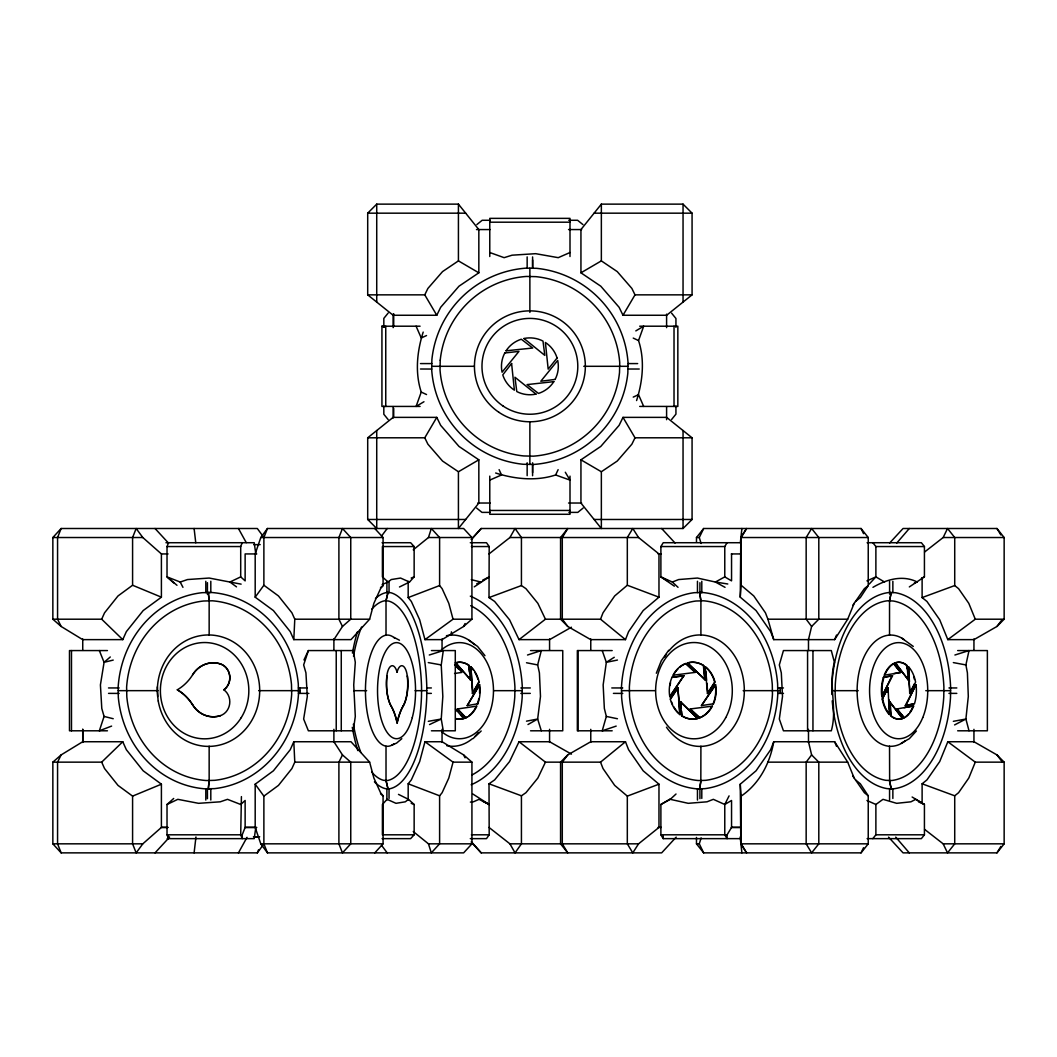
<?xml version="1.0" encoding="UTF-8"?>
<svg xmlns="http://www.w3.org/2000/svg" width="1057" height="1057" viewBox="0 0 1057 1057"><rect width="100%" height="100%" fill="white"/><g stroke="black" fill="none" stroke-linecap="round" stroke-linejoin="round"><path stroke-width="1.5" d="M209.154 635.125L209.154 600.786L208.308 592.528L211.862 592.515A102.08 93.756 -90 0 1 298.299 683.985L298.457 694.528A102.08 93.756 90 0 1 214.452 788.641L204.754 788.813A102.08 93.756 90 0 1 118.318 697.343L118.173 686.799A102.08 93.756 -90 0 1 202.178 592.686L209.933 592.528M700.91 635.125L700.91 600.786L699.628 592.528L702.707 592.515A102.08 81.27 90 0 1 777.635 683.985L777.767 694.528A102.08 81.27 -90 0 1 704.94 788.641L701.795 788.76L701.795 798.418M386.532 788.813L389.505 788.813A102.08 40.377 -90 0 0 426.724 697.343L426.79 686.799A102.08 40.377 90 0 0 390.614 592.686L386.532 592.567A102.08 40.377 90 0 0 375.46 598.513M471.171 784.756A102.08 72.18 90 0 0 522.171 697.343L522.29 686.799A102.08 72.18 -90 0 0 470.312 596.161M889.532 635.125L889.532 600.799L891.223 592.541L888.884 592.515A102.08 61.768 -90 0 0 831.938 683.985L831.833 694.528M889.532 746.202L889.637 781.797L891.223 788.773L893.561 788.813A102.08 61.768 90 0 0 950.507 697.343L950.6 686.799A102.08 61.768 -90 0 0 895.253 592.686L889.598 592.567M431.745 366.303L431.718 370.161A102.08 102.08 0 0 0 523.189 464.274L533.732 464.446A102.08 102.08 0 0 0 627.845 372.976L628.017 362.432A102.08 102.08 0 0 0 536.546 268.319L526.003 268.148A102.08 102.08 0 0 0 431.89 359.618L431.771 366.303L474.329 366.303M421.558 690.67L421.479 696.761A93.452 36.969 90 0 1 387.417 780.528L383.612 780.317A93.452 36.969 90 0 1 371.72 772.046M740.257 597.179L741.129 585.248L741.129 537.524L746.586 528.5L740.825 537.524L740.257 597.179L756.059 610.563L770.645 631.637L773.75 639.63L834.647 639.63L847.688 619.204L854.162 603.336M209.154 780.528L205.917 780.515A93.452 85.828 -90 0 1 126.814 696.761L126.615 687.129A93.452 85.828 90 0 1 203.552 601.01L212.391 600.799A93.452 85.828 90 0 1 291.494 684.553L291.679 694.185A93.452 85.828 -90 0 1 214.756 780.317L209.154 780.502L208.308 788.76L209.154 780.528L209.154 746.202M374.773 528.5L383.07 537.524L383.07 585.565L380.546 588.67L373.874 603.336L369.633 619.204L350.99 639.63L293.806 639.63L294.784 619.204L291.917 612.822L278.453 595.95L263.88 585.248L263.88 537.524L267.447 528.5L463.627 528.5L471.924 537.524L471.924 619.204L463.627 626.457L442.064 639.63L424.967 639.63L419.669 619.785L411.332 601.459L408.174 597.575L408.174 581.403M700.91 746.202L700.831 781.797L699.628 788.76L696.55 788.813A102.08 81.27 -90 0 1 621.622 697.343L621.49 686.799A102.08 81.27 90 0 1 694.304 592.686L702.112 592.554M889.532 600.825L893.218 601.01A93.452 56.549 -90 0 1 943.901 687.142L943.769 696.761A93.452 56.549 90 0 1 891.659 780.528L885.832 780.317A93.452 56.549 90 0 1 835.149 694.198L835.281 684.566A93.452 56.549 -90 0 1 887.391 600.799L889.532 600.799L891.223 592.567M241.419 796.608L240.705 834.805L242.212 838.637L242.212 834.805L245.132 827.433L245.132 800.479L240.705 804.483L227.506 799.33L220.213 801.814L198.557 803.32L177.814 799.33L167.019 804.483L167.019 834.805L168.539 838.637L168.539 836.087M386.016 635.125L386.016 600.799L387.972 592.567L386.439 592.515M740.336 542.809L741.908 528.5M194.105 852.867L195.955 836.959M443.293 730.797L441.245 719.037L442.83 696.457L441.245 664.932L443.293 650.57L429.274 655.01M699.628 788.786L700.91 780.528L705.772 780.317A93.452 74.4 -90 0 0 772.456 694.185L772.284 684.553A93.452 74.4 90 0 0 703.724 600.799L696.048 601.01A93.452 74.4 -90 0 0 629.364 687.129L629.536 696.761A93.452 74.4 -90 0 0 698.109 780.515L700.91 780.528M969.018 730.797L965.9 719.037L968.304 696.457L967.406 672.873L965.9 664.932L969.018 650.57L954.907 655.01M371.707 609.308A93.452 36.969 -90 0 1 384.629 600.799L386.016 600.799L387.972 592.541M808.486 639.63L811.617 626.457L818.805 619.204L818.805 537.524L811.617 528.5L806.161 537.524L806.161 619.204L811.617 626.457M541.303 730.797L537.656 719.037L540.484 696.457L539.414 672.873L537.656 664.932L541.303 650.57L527.509 655.01M374.773 852.867L383.07 843.83L383.07 795.802L380.546 792.684L373.874 778.031L369.633 762.15L350.99 741.737L293.806 741.737L290.239 749.717L273.406 770.804L255.186 784.188L255.186 827.433L260.788 843.83L267.447 852.867L463.627 852.867L471.924 843.83L471.924 762.15L463.627 754.909L442.064 741.737L424.967 741.737L419.669 761.582L411.332 779.894L408.174 783.792L408.174 799.951M424.967 741.737L453.043 762.15L448.802 778.031L442.13 792.684L439.606 795.802L439.606 843.83L431.322 852.867L428.455 843.83L413.247 831.529M773.75 741.737L770.645 749.717L756.059 770.804L740.257 784.188L740.825 843.83L746.586 852.867L741.129 843.83L741.129 796.119C759.481 783.686 769.972 763.18 773.75 741.737L834.647 741.737L847.688 762.15L854.162 778.031M602.226 650.57L606.335 662.316L603.151 684.91L604.353 708.481L606.335 716.435L602.226 730.797L616.191 726.093M855.509 779.894L860.332 783.792L868.233 795.802L868.233 843.83L861.045 852.867L703.671 852.867L699.285 843.83L701.135 837.871M413.247 549.838L428.455 537.524L431.322 528.5L439.606 537.524L439.606 585.565L442.13 588.67L448.802 603.336L453.043 619.204L424.967 639.63M99.345 650.57L104.075 662.316L100.415 684.91L101.789 708.481L104.075 716.435L99.345 730.797L111.606 726.093M308.38 650.57L303.65 664.932L305.935 672.873L307.31 696.457L303.65 719.037L308.38 730.797L353.263 730.797L355.297 716.435L353.725 684.91L355.297 662.316L353.263 650.57L308.38 650.57L303.967 659.951M423.196 332.083C417.066 351.268 414.846 372.685 421.241 392.068L416.088 406.43L423.963 401.739M636.578 400.55C642.709 381.366 644.929 359.948 638.534 340.565L643.687 326.203L635.812 330.907M267.447 528.5L260.788 537.524L255.186 553.934L255.186 597.179L273.406 610.563L290.239 631.637L293.806 639.63M883.454 677.326L883.361 677.577A28.433 17.229 -90 0 0 881.802 696.563L892.557 675.767L883.454 677.326L892.557 675.767M884.141 675.357L884.207 675.172A28.433 17.229 -90 0 1 893.456 663.571L900.881 672.397L884.749 675.172A28.433 17.229 -90 0 1 893.984 663.571L894.156 663.492M883.982 677.326L883.89 677.577A28.433 17.229 -90 0 0 882.331 696.563L882.357 696.774M913.156 705.997L896.944 708.97L904.382 717.782A28.433 17.229 -90 0 0 913.618 706.195L913.089 706.195A28.433 17.229 -90 0 1 909.733 712.444M905.281 705.6L914.464 703.777A28.433 17.229 -90 0 0 916.036 684.804L905.281 705.6L913.935 703.777M470.286 542.717L486.484 542.717L489.193 546.548L489.008 597.575L494.65 601.459L509.553 619.785L519.027 639.63L545.438 619.204L600.535 619.204L603.005 612.822L614.685 595.95L627.316 585.248L627.316 537.524L632.786 528.5L638.547 537.524L658.973 553.934L658.973 597.179L643.171 610.563L628.585 631.637L625.48 639.63L590.744 639.63L567.754 626.457L560.567 619.204L560.567 537.524L567.754 528.5L562.284 537.524L562.284 619.204L567.754 626.457M61.134 528.5L57.567 537.524L57.567 619.204L61.134 626.457L82.697 639.63L122.771 639.63L126.351 631.637L143.184 610.563L161.404 597.179L161.404 553.934L142.814 537.524L136.155 528.5L132.587 537.524L132.587 585.248L118.014 595.95L104.551 612.822L101.683 619.204L52.85 619.204L52.85 537.524L61.134 528.5L257.327 528.5L263.021 536.229M173.705 582.896L167.019 576.884L167.019 546.548L168.539 542.717M256.759 553.934L245.132 553.934L245.132 580.874L240.705 576.884L240.705 546.548L242.212 542.717M52.85 762.15L101.683 762.15L104.551 768.545L118.014 785.404L132.587 796.119L132.587 843.83L136.155 852.867L142.814 843.83L161.404 827.433L161.404 784.188L143.184 770.804L126.351 749.717L122.771 741.737L82.697 741.737L61.134 754.909L52.85 762.15L52.85 843.83L61.134 852.867L257.327 852.867L258.516 849.854M656.331 673.23L661.299 660.744L668.671 650.293M834.647 639.63L836.523 635.046M888.527 837.118L903.061 852.867L996.962 852.867L1004.15 843.83L1004.15 762.15L996.962 754.909L973.973 741.737L947.812 741.737L939.713 761.582L926.949 779.894L922.114 783.792L922.114 803.188M1004.15 762.15L975.281 762.15L968.793 778.031L958.593 792.684L954.722 795.802L954.722 843.83L947.534 852.867L943.161 843.83L924.598 829.362M476.905 705.997L476.826 706.195A28.433 20.123 -90 0 1 466.045 717.782L457.509 708.97L476.363 706.195A28.433 20.123 -90 0 1 469.189 715.589M467.234 705.6L477.83 703.777A28.433 20.123 -90 0 0 479.653 684.804L467.234 705.6L479.614 684.592M293.806 741.737L294.784 762.15L291.917 768.545L278.453 785.404L263.88 796.119L263.88 843.83L267.447 852.867M495.654 473.007C514.838 479.138 536.256 481.358 555.638 474.963L558.122 469.665M571.441 754.13L549.6 741.737L519.027 741.737L509.553 761.582L494.65 779.894L489.008 783.792L489.193 834.805L486.484 838.637L470.286 838.637M600.535 762.15L603.005 768.545L614.685 785.404L627.316 796.119L627.316 843.83L632.786 852.867L638.547 843.83L658.973 827.433L658.973 784.188L643.171 770.804L628.585 749.717L625.48 741.737L600.535 762.15L545.438 762.15L537.868 778.031L525.95 792.684L521.431 795.802L489.008 783.792M672.001 677.326L671.882 677.577A28.433 23.241 90 0 0 669.768 696.563L683.945 675.767L672.001 677.326L683.945 675.767M672.939 675.357L673.032 675.172A28.433 23.241 90 0 1 685.491 663.571L695.189 672.397L673.415 675.172A28.433 23.241 90 0 1 677.933 668.922M712.444 705.997L712.365 706.195A28.433 23.241 90 0 1 699.893 717.782L690.208 708.97L711.969 706.195A28.433 23.241 90 0 1 699.509 717.782L699.285 717.862M701.438 705.6L713.515 703.777A28.433 23.241 90 0 0 715.615 684.804L701.438 705.6L715.576 684.592M701.135 543.496L699.285 537.524L703.671 528.5L861.045 528.5L868.233 537.524L868.233 585.565L860.332 597.575L855.509 601.459M924.598 552.005L943.161 537.524L947.534 528.5L954.722 537.524L954.722 585.565L958.593 588.67L968.793 603.336L975.281 619.204L1004.15 619.204L1004.15 537.524L996.962 528.5L903.061 528.5L889.637 543.034M881.829 696.774L892.016 675.767M882.185 698.981L888.105 687.869L889.254 714.506A28.433 17.229 -90 0 1 882.225 699.258L888.105 687.869M909.72 693.498L908.571 666.848A28.433 17.229 -90 0 1 915.6 682.109L909.72 693.498L914.437 683.773M905.809 705.6L915.996 684.592M861.045 852.867L863.556 847.701M436.779 315.263L424.769 294.85L427.887 288.455L442.539 271.596L458.421 260.881L458.421 204.133L376.728 204.133L367.704 213.17L367.704 294.85L393.138 315.263L436.779 315.263L440.677 307.283L458.989 286.196L478.834 272.812L478.834 229.567L458.421 204.133M622.996 417.37L619.098 425.363L600.786 446.437L580.94 459.821L580.94 503.066L601.354 528.5L601.354 471.752L617.235 461.05L631.888 444.178L635.006 437.796L622.996 417.37L666.637 417.37L692.071 437.796L692.071 519.476L683.047 528.5L481.08 528.5L471.25 539.4M61.134 754.909L57.567 762.15L57.567 843.83L61.134 852.867M342.468 754.909L338.901 762.15L338.901 843.83L342.468 852.867L350.752 843.83L350.752 762.15L342.468 754.909L333.893 741.737M463.627 626.457L465.054 623.551M729.079 795.881L724.772 804.483L724.772 834.805L727.084 838.637L727.084 834.805L731.55 827.433L731.55 800.479L724.772 804.483L713.33 799.33L707.001 801.814L688.226 803.32L670.257 799.33L660.889 804.483L660.889 834.805L663.215 838.637L740.851 838.637M238.446 852.867L247.021 837.316M489.008 553.934L509.923 537.524L515.05 528.5L521.431 537.524L521.431 585.565L525.95 588.67L537.868 603.336L545.438 619.204M472.439 693.498L470.946 666.848A28.433 20.123 -90 0 1 479.151 682.109L472.439 693.498L478.676 682.109M436.779 417.37L440.677 425.363L458.989 446.437L478.834 459.821L478.834 503.066L458.421 528.5L458.421 471.752L442.539 461.05L427.887 444.178L424.769 437.796L436.779 417.37L393.138 417.37L367.704 437.796L367.704 519.476L376.728 528.5L376.728 430.543M622.996 315.263L635.006 294.85L631.888 288.455L617.235 271.596L601.354 260.881L601.354 204.133L683.047 204.133L692.071 213.17L692.071 294.85L666.637 315.263L622.996 315.263L619.098 307.283L600.786 286.196L580.94 272.812L580.94 229.567L601.354 204.133M674.34 586.146L660.889 576.884L660.889 546.548L663.215 542.717L741.274 542.717M731.55 553.934L731.55 580.874L724.772 576.884L724.772 546.548L727.084 542.717M996.962 852.867L1000.86 846.419M333.893 639.63L342.468 626.457L350.752 619.204L350.752 537.524L342.468 528.5L338.901 537.524L338.901 619.204L342.468 626.457M669.808 696.774L683.562 675.767M670.283 698.981L677.947 687.869L679.823 714.506A28.433 23.241 90 0 1 670.349 699.258L677.947 687.869M707.45 693.498L714.651 682.109A28.433 23.241 90 0 0 705.178 666.848L707.45 693.498L715.034 682.109A28.433 23.241 90 0 0 705.561 666.848L705.019 666.742M852.774 605.384L864.362 588.67L868.233 585.565M255.186 597.179L263.88 585.248M257.327 852.867L263.021 845.124M381.471 536.137L387.206 528.5M567.754 754.909L562.284 762.15L562.284 843.83L567.754 852.867L560.567 843.83L560.567 762.15L567.754 754.909L590.744 741.737L625.48 741.737M811.617 754.909L806.161 762.15L806.161 843.83L811.617 852.867L818.805 843.83L818.805 762.15L811.617 754.909L808.486 741.737M922.114 578.179L922.114 597.575L926.949 601.459L939.713 619.785L947.812 639.63L973.973 639.63L996.962 626.457L1001.521 620.419M696.484 542.333L696.484 537.524L703.671 528.5M872.831 838.637L875.883 834.805L875.883 804.483L882.991 799.33L896.666 803.32L910.923 801.814L915.732 799.33L924.426 804.483L924.426 834.805L921.374 838.637L867.11 838.637M388.144 313.057L383.823 318.382L383.823 327.26M671.631 419.457L675.938 414.133L675.938 406.047M896.772 543.034L909.297 528.5M471.501 539.4L481.305 528.5M399.48 586.979L409.495 582.037L414.146 576.884L414.146 546.548L410.631 542.717L382.066 542.717M916.379 730.995L909.35 738.684L901.344 743.097M398.476 794.375L408.464 799.33L414.146 804.483L414.146 834.805L410.631 838.637L382.066 838.637M155.035 852.867L169.569 837.118M869.158 584.151L875.883 576.884L875.883 546.548L872.831 542.717M676.189 837.118L661.656 852.867L481.08 852.867L471.25 841.967M996.962 626.457L1004.15 619.204M101.683 762.15L122.771 741.737M472.968 738.684L481.186 730.995M670.257 799.33L676.018 794.018M167.019 804.483L173.705 798.458M110.285 656.978L104.075 662.316L113.218 660.083M401.805 738.684L396.586 743.097L391.645 745.291M476.852 224.586L482.164 220.279L490.237 220.279M583.134 508.06L577.809 512.381L568.93 512.381M382.132 584.534L388.091 582.037L391.235 579.553L400.563 578.047L409.495 582.037M408.464 799.33L405.32 801.814L395.992 803.32L387.06 799.33L382.409 804.483L382.409 834.805L414.146 834.805M380.52 587.56L383.07 585.565M947.812 639.63L975.281 619.204M474.263 586.86L489.193 576.884L482.587 580.214M867.11 542.717L921.374 542.717L924.426 546.548L924.426 576.884L909.324 586.926M614.262 657.282L606.335 662.316L617.447 660.057M660.889 804.483L670.138 799.039M580.94 272.812L601.354 260.881M458.421 471.752L478.834 459.821M571.441 627.224L549.6 639.63L519.027 639.63M527.971 724.521L537.656 719.037L526.505 721.165M724.772 576.884L715.404 582.037L697.422 578.047L678.66 579.553L672.331 582.037L660.889 576.884L667.68 580.874M872.95 587.335C886.361 579.487 902.506 574.572 917.317 582.037L914.397 582.909M954.59 724.917L965.9 719.037L953.348 721.323M240.705 576.884L229.911 582.037L209.167 578.047L187.512 579.553L180.205 582.037L167.019 576.884L176.981 585.287M429.525 724.573L441.245 719.037L428.283 721.323M426.539 335.545L421.241 337.963L416.088 326.203M633.235 397.102L638.534 394.684L643.687 406.43M866.951 580.874L875.883 576.884L884.577 582.037M921.453 578.219L924.426 576.884M570 252.517L558.241 257.67L535.661 253.68L512.077 255.186L504.136 257.67L489.774 252.517M489.774 480.116L501.533 474.963L499.102 469.665M894.962 662.911L895.623 662.858A28.433 17.229 -90 0 1 907.117 665.448L908.214 679.743L895.081 662.858A28.433 17.229 -90 0 1 906.589 665.448L906.946 668.737M902.863 718.443L902.216 718.496A28.433 17.229 -90 0 1 890.707 715.919L889.611 701.623L902.744 718.496A28.433 17.229 -90 0 1 891.236 715.919L890.139 701.623M132.587 796.119L161.404 784.188M476.747 583.715L480.882 582.037L471.303 579.646M411.199 578.02L414.146 576.884M408.174 597.575L439.606 585.565M627.316 796.119L658.973 784.188M455.184 662.911L455.329 662.858A28.433 20.123 -90 0 1 468.766 665.448L470.524 679.743L455.805 662.858A28.433 20.123 -90 0 1 469.242 665.448L469.414 665.593M457.549 711.374L455.475 709.009L463.653 718.496A28.433 20.123 -90 0 1 455.805 718.628M465.371 717.862L465.569 717.782A28.433 20.123 -90 0 0 467.419 716.818M464.274 718.443L464.129 718.496A28.433 20.123 -90 0 1 456.28 718.628M489.008 597.575L521.431 585.565M922.114 597.575L954.722 585.565M687.526 662.911L688.081 662.858A28.433 23.241 90 0 1 703.592 665.448L705.072 679.743L687.526 662.911L705.072 679.743M697.858 718.443L697.303 718.496A28.433 23.241 90 0 1 681.791 715.919L680.312 701.623L697.686 718.496A28.433 23.241 90 0 1 682.175 715.919L681.593 715.774M900.881 672.397L893.76 673.692M913.684 705.997L904.065 707.662M454.55 673.481L461.962 672.397L455.078 664.615M470.391 802.091L473.417 801.814L479.046 799.33L489.193 804.483L472.783 793.979M205.811 800.07L205.811 788.813L209.933 788.786M367.704 213.17L465.661 213.17M594.113 213.17L692.071 213.17M568.772 220.279L577.611 220.279L582.922 224.586M489.774 222.195L570 222.195M476.496 229.567L490.104 229.567M568.547 229.567L581.614 229.567M367.704 294.85L424.769 294.85M635.006 294.85L692.071 294.85M420.078 406.43L381.934 406.43L381.934 326.203L420.078 326.203M639.696 326.203L677.841 326.203L677.841 406.43L639.696 406.43M420.501 363.582L431.771 363.582M628.003 363.582L637.662 363.582M583.781 366.303L628.003 366.303M420.475 369.012L431.771 369.052M627.977 369.025L639.234 369.025M367.704 437.796L424.769 437.796M635.006 437.796L692.071 437.796M477.711 503.026L490.104 503.026M568.547 503.026L581.614 503.026M489.774 510.452L570 510.452M490.078 512.381L481.966 512.381L476.641 508.06M367.704 519.476L465.661 519.476M594.113 519.476L692.071 519.476M52.85 537.524L142.814 537.524M260.788 537.524L383.07 537.524M428.455 537.524L471.924 537.524M509.923 537.524L638.547 537.524M696.484 537.524L699.285 537.524M740.825 537.524L868.233 537.524M943.161 537.524L1004.15 537.524M165.949 542.717L254.209 542.717L255.794 553.934M253.72 544.632L260.167 544.632M167.019 546.548L240.705 546.548M414.146 546.548L382.409 546.548L382.409 576.884L388.091 582.037M471.369 546.548L489.193 546.548M660.889 546.548L724.772 546.548M875.883 546.548L924.426 546.548M161.404 553.934L168.063 553.934M658.062 553.934L661.352 553.934M731.338 553.934L741.182 553.934M294.784 619.204L369.633 619.204M453.043 619.204L471.924 619.204M741.129 585.248L753.773 595.95L765.44 612.822L767.911 619.204L847.688 619.204M107.444 650.57L69.485 650.57L69.485 730.797L107.444 730.797M431.415 650.57L455.29 650.57L455.29 730.797L431.415 730.797M530.548 650.57L562.747 650.57L562.747 730.797L530.548 730.797M612.188 650.57L577.347 650.57L577.347 730.797L612.188 730.797M957.668 650.57L987.37 650.57L987.37 730.797L957.668 730.797M686.112 663.492L695.189 672.397M220.332 663.928L220.411 663.928A14.428 13.252 -90 0 1 229.739 675.648A14.428 13.252 -90 0 1 223.939 689.798L223.859 689.798A14.428 13.252 90 0 0 229.66 675.648A14.428 13.252 90 0 0 220.332 663.928A27.125 24.919 -90 0 0 192.612 674.723L192.691 674.723A27.125 24.919 90 0 1 220.411 663.928M687.697 662.858A28.433 23.241 90 0 1 703.209 665.448L703.79 665.593M386.875 676.004A27.125 10.729 -90 0 0 391.143 706.195A47.169 18.656 -90 0 1 397.049 722.896L397.221 722.896A47.169 18.656 -90 0 0 391.262 706.195A27.125 10.729 90 0 1 386.994 676.004L386.809 676.004A14.428 5.708 -90 0 1 391.447 665.857A14.428 5.708 -90 0 1 397.049 672.16L397.221 672.16M397.049 672.16A14.428 5.708 -90 0 1 402.638 665.857A14.428 5.708 -90 0 1 407.275 676.004L407.447 676.004A27.125 10.729 -90 0 1 403.179 706.195A47.169 18.656 -90 0 0 397.221 722.896M908.941 681.739L910.262 693.498M108.501 687.948L119.15 687.948M298.418 687.948L307.23 687.948M426.79 687.948L431.375 687.948M520.837 687.948L530.323 687.948M611.778 687.948L622.758 687.948M777.727 687.948L783.448 687.948M948.948 687.948L956.836 687.948M192.691 704.874A47.169 43.311 -90 0 0 177.351 689.798L177.272 689.798A47.169 43.311 90 0 1 192.612 704.874A27.125 24.919 90 0 0 220.332 715.668L220.411 715.668A27.125 24.919 -90 0 1 192.691 704.874L192.612 704.874M118.186 690.657L157.995 690.657M258.661 690.657L300.056 690.657L300.082 693.379M353.699 690.67L366.634 690.67M415.097 690.67L426.79 690.67M493.738 690.67L522.277 690.67M621.503 690.657L655.393 690.657M743.177 690.657L780.238 690.657L780.251 693.379M831.846 690.67L858.231 690.67M925.773 690.67L950.6 690.67M108.541 693.379L119.15 693.418M298.457 693.379L308.855 693.418M426.777 693.379L431.362 693.379M520.837 693.418L530.297 693.379M613.43 693.379L622.758 693.418M777.767 693.379L783.488 693.379M948.922 693.379L956.81 693.379M677.563 687.869L679.004 699.628M888.884 699.628L888.963 708.626M477.724 704.028L477.354 703.777A28.433 20.123 -90 0 0 478.821 698.611M713.396 704.028L713.118 703.777A28.433 23.241 90 0 0 715.232 684.804L715.193 684.592M397.049 722.896A47.169 18.656 90 0 1 403.008 706.195L403.179 706.195M457.509 708.97L465.833 717.862M690.208 708.97L699.668 717.862M896.944 708.97L904.211 717.862M294.784 762.15L369.633 762.15M453.043 762.15L471.924 762.15M767.911 762.15L847.688 762.15M832.229 700.831A102.08 61.768 90 0 0 887.18 788.641L892.861 788.813L892.861 798.458M161.51 827.393L168.076 827.393M245.264 827.393L256.759 827.393M658.062 827.393L661.352 827.393M731.338 827.393L741.182 827.393M161.404 827.433L167.587 827.433M245.132 827.433L255.794 827.433L254.209 838.637L167.178 838.637M731.55 827.433L739.702 827.433M167.019 834.805L242.212 834.805M471.369 834.805L489.193 834.805M660.889 834.805L727.084 834.805M875.883 834.805L924.426 834.805M253.429 836.748L259.692 836.748M254.763 836.933L258.027 836.748M52.85 843.83L142.814 843.83M260.788 843.83L383.07 843.83M428.455 843.83L471.924 843.83M489.008 827.433L509.923 843.83L638.547 843.83M696.484 837.435L696.484 843.83L699.285 843.83M740.825 843.83L868.233 843.83M943.161 843.83L1004.15 843.83M386.016 746.202L386.016 780.542L387.972 788.773L389.042 788.813L389.042 798.458M386.016 600.825L388.434 601.01A93.452 36.969 -90 0 1 421.558 687.142L421.571 690.67M727.784 583.993L715.404 582.037L725.036 587.335M428.283 662.594L441.245 664.932M953.348 662.594L965.9 664.932M241.141 584.138L229.911 582.037L236.504 586.86M526.505 662.752L537.656 664.932M606.335 716.435L617.447 718.747M104.075 716.435L113.218 718.72M555.638 474.963L570 480.116L565.31 472.241M381.934 326.203L384.92 327.313M922.114 783.792L954.722 795.802M627.316 585.248L658.973 597.179M408.174 783.792L439.606 795.802M411.199 803.333L414.146 804.483M132.587 585.248L161.404 597.179M918.48 801.814L924.426 804.483L912.138 797.018M866.951 800.479L875.883 804.483M633.235 338.081L638.534 340.565M421.241 392.068L426.539 394.552M482.587 801.153L489.193 804.483M394.05 637.424L399.454 640.212M901.753 638.111L913.288 646.435M458.421 260.881L478.834 272.812M580.94 459.821L601.354 471.752M468.753 640.212L477.566 646.435L484.952 655.684M680.364 714.624L680.206 714.506A28.433 23.241 90 0 1 673.719 706.763M947.812 741.737L975.281 762.15M519.027 741.737L545.438 762.15M380.52 793.794L383.07 795.802M868.233 795.802L864.362 792.684L852.774 775.97M600.535 619.204L625.48 639.63M470.339 666.742L470.471 666.848A28.433 20.123 -90 0 1 473.549 670.336M52.85 619.204L61.134 626.457M672.331 582.037L678.039 587.335M907.937 666.742L908.042 666.848A28.433 17.229 -90 0 1 909.416 668.486M889.902 714.624L889.783 714.506A28.433 17.229 -90 0 1 882.754 699.258L882.714 698.981M101.683 619.204L122.771 639.63M680.312 701.623L697.475 718.443M661.656 528.5L675.066 543.034M155.035 528.5L168.446 543.034M471.501 841.967L481.305 852.867M455.659 662.911L470.524 679.743M454.602 664.615L458.54 669.055M460.68 714.902L463.798 718.443M895.728 837.118L909.297 852.867M671.631 313.189L675.938 318.501L675.938 327.353M388.144 419.576L383.823 414.252L383.823 406.139M696.484 843.83L703.671 852.867M895.49 662.911L908.214 679.743M893.627 663.492L900.353 672.397M889.611 701.623L902.334 718.443M996.962 754.909L1002.419 762.15M381.471 845.23L387.206 852.867M255.186 784.188L263.88 796.119M996.962 528.5L1000.86 534.948M509.923 843.83L515.05 852.867L521.431 843.83L521.431 795.802M238.446 528.5L246.241 542.624M180.205 582.037L182.953 587.335M463.627 754.909L465.054 757.803M861.045 528.5L863.556 533.653M834.647 741.737L836.523 746.308M767.911 619.204L773.75 639.63M386.016 780.542L387.972 788.799M889.532 780.542L891.223 788.799M479.151 684.592L479.178 684.804A28.433 20.123 -90 0 1 479.548 693.128M699.628 592.554L700.91 600.825M194.105 528.5L195.77 542.809M208.308 592.554L209.154 600.825M740.164 836.959L741.908 852.867M705.812 671.235L706.631 680.246M703.407 665.593L704.689 679.743M680.695 701.623L681.263 707.913M681.554 711.057L681.976 715.774M678.62 699.628L679.981 714.624M706.895 683.205L707.833 693.498M470.814 666.742L472.902 693.498M468.938 665.593L469.44 671.882M469.81 676.599L470.048 679.743M740.257 784.188L741.129 796.119M908.465 666.742L909.469 681.739M907.474 676.599L907.686 679.743M887.576 687.869L887.867 692.269M157.321 686.918L158.088 700.857M973.946 638.917L973.946 650.359M973.946 729.33L973.946 742.41M892.861 581.297L892.861 592.567M889.571 581.258L889.611 594.219M889.571 788.773L889.571 800.03M812.952 650.57L812.952 730.797M808.486 638.917L808.486 650.359M808.486 729.33L808.486 742.41M807.574 650.57L807.574 730.797M780.211 687.948L780.211 690.657M701.795 581.258L701.795 592.515M699.945 582.698L699.919 594.219M699.945 798.669L699.919 788.786L702.112 788.786L697.461 788.813L697.461 800.07M697.461 581.297L697.461 592.554M683.047 204.133L683.047 302.091M683.047 430.543L683.047 528.5M674.022 326.203L674.022 406.43M666.597 314.14L666.597 327.63M666.597 406.601L666.597 419.682M663.215 836.087L663.215 838.637M590.771 638.917L590.771 650.359M590.771 729.33L590.771 742.41M578.073 650.57L578.073 730.797M570 256.521L570 218.363L489.774 218.363L489.774 256.521M570 476.126L570 514.283L489.774 514.283L489.774 476.126M549.574 638.917L549.574 650.359M549.574 729.33L549.574 742.41M532.622 259.982L532.622 268.214L532.596 256.93M532.622 462.781L532.622 472.651M532.583 464.446L532.583 475.703M529.874 268.174L529.874 312.396M529.874 421.835L529.874 464.433M527.152 256.891L527.152 268.214M527.152 462.781L527.152 475.663M451.392 631.835L451.392 635.125M442.051 638.917L442.051 650.359M442.051 729.33L442.051 742.41M393.706 313.744L393.706 326.653M393.706 408.319L393.706 416.326M393.138 314.14L393.138 327.63M393.138 406.601L393.138 418.057M389.042 581.297L389.042 592.567M386.902 581.258L386.902 592.515M386.888 800.03L386.888 788.773L385.329 788.641A102.08 40.377 -90 0 1 374.416 781.863M385.752 326.203L385.752 406.43M376.728 204.133L376.728 302.091M341.266 650.57L341.266 730.797M336.232 650.57L336.232 730.797M333.893 638.917L333.893 650.359M333.893 729.33L333.893 742.41M300.043 687.948L300.043 690.657M210.805 581.258L210.805 592.515M210.805 788.76L210.805 800.03M207.436 582.698L207.41 594.219M207.41 788.786L207.436 798.669M205.811 581.297L205.811 592.554M82.737 638.917L82.737 650.359M71.48 650.57L71.48 730.797M357.808 750.589A102.08 40.377 -90 0 1 352.298 727.269M360.847 752.492A93.452 36.969 90 0 1 353.368 724.164M352.443 653.107A102.08 40.377 90 0 1 357.491 631.742M353.514 656.305A93.452 36.969 -90 0 1 361.56 627.012M393.865 743.877A55.625 21.999 -90 0 1 365.458 689.666A55.625 21.999 -90 0 1 394.631 638.111M157.625 696.484A55.717 51.172 -90 0 1 227.995 639.155A55.717 51.172 -90 0 1 240.93 733.796A55.717 51.172 -90 0 1 158.286 701.28M407.275 676.004A27.125 10.729 90 0 1 403.008 706.195M223.859 689.798A14.428 13.252 -90 0 1 229.66 703.949A14.428 13.252 -90 0 1 220.332 715.668M192.691 674.723A47.169 43.311 -90 0 1 177.351 689.798M913.737 676.982A28.433 17.229 -90 0 1 914.477 679.492M908.386 714.136A28.433 17.229 -90 0 1 905.426 716.818M672.529 704.385A28.433 23.241 90 0 1 671.525 701.874M670.046 685.464A28.433 23.241 90 0 1 670.574 682.756M679.743 667.231A28.433 23.241 90 0 1 685.874 663.571M905.505 740.693A55.625 33.652 90 0 1 857.135 691.965A55.625 33.652 90 0 1 904.092 639.604M668.989 650.795A55.717 44.354 90 0 1 732.316 652.565A55.717 44.354 90 0 1 729.687 732.039A55.717 44.354 90 0 1 666.465 727.203M664.708 656.873A55.717 44.354 90 0 1 666.333 654.349M474.897 672.384A28.433 20.123 -90 0 1 477.989 679.492M471.858 775.032A93.452 66.076 90 0 0 514.785 696.761L514.931 687.142A93.452 66.076 -90 0 0 470.682 605.701M471.99 738.988A55.625 39.334 90 0 1 446.82 745.713M446.464 635.719A55.625 39.334 90 0 1 474.514 644.598M478.279 732.686A55.625 39.334 90 0 1 475.254 736.042M441.298 650.095A48.054 33.983 -90 0 1 485.11 659.106A48.054 33.983 -90 0 1 485.427 721.72A48.054 33.983 -90 0 1 441.707 731.629M82.737 729.33L82.737 742.41L82.737 729.33M440.227 360.199L440.016 369.831A93.452 93.452 0 0 0 523.77 455.95L533.402 456.162A93.452 93.452 0 0 0 619.521 372.408L619.732 362.776A93.452 93.452 0 0 0 535.978 276.657L526.346 276.445A93.452 93.452 0 0 0 440.227 360.199M834.422 662.316C828.12 685.095 837.62 708.52 831.304 730.797L783.435 730.797L779.326 719.037L782.51 696.457L781.308 672.873L779.326 664.932L783.435 650.57L831.304 650.57L834.422 662.316M504.797 352.972L504.651 353.223A28.433 28.433 0 0 0 502.075 372.196L518.947 351.4L504.797 352.972M506.065 350.805L532.702 348.03L521.312 339.218A28.433 28.433 0 0 0 506.065 350.805M553.828 381.643L553.709 381.828A28.433 28.433 0 0 1 538.462 393.429L527.073 384.603L553.828 381.643M555.123 379.423L540.827 381.233L557.7 360.437A28.433 28.433 0 0 1 555.123 379.423M511.601 363.502L502.775 374.891A28.433 28.433 0 0 0 514.376 390.152L511.601 363.502M557.065 358.019L548.173 369.131L545.399 342.494A28.433 28.433 0 0 1 556.999 357.742L557.065 358.019M524.008 338.504L544.804 355.377L542.994 341.081A28.433 28.433 0 0 0 524.008 338.504M535.978 394.089L535.767 394.142A28.433 28.433 0 0 1 516.781 391.552L514.97 377.257L535.978 394.089M241.247 717.624A48.133 44.209 -90 0 0 207.714 642.656A48.133 44.209 -90 0 0 164.852 711.757A48.133 44.209 -90 0 0 241.247 717.624M412.283 717.584A48.054 19.013 -90 0 0 397.881 642.748A48.054 19.013 -90 0 0 379.45 711.718A48.054 19.013 -90 0 0 412.283 717.584M725.723 717.624A48.133 38.329 -90 0 0 696.669 642.656A48.133 38.329 -90 0 0 659.515 711.757A48.133 38.329 -90 0 0 725.723 717.624M922.748 717.584A48.054 29.081 -90 0 0 900.696 642.748A48.054 29.081 -90 0 0 872.501 711.718A48.054 29.081 -90 0 0 922.748 717.584M498.851 412.27A55.453 55.453 0 0 0 585.208 370.227A55.453 55.453 0 0 0 505.616 316.466A55.453 55.453 0 0 0 498.851 412.27M503.066 406.02A47.909 47.909 0 0 0 577.677 369.699A47.909 47.909 0 0 0 508.919 323.244A47.909 47.909 0 0 0 503.066 406.02"/></g></svg>
